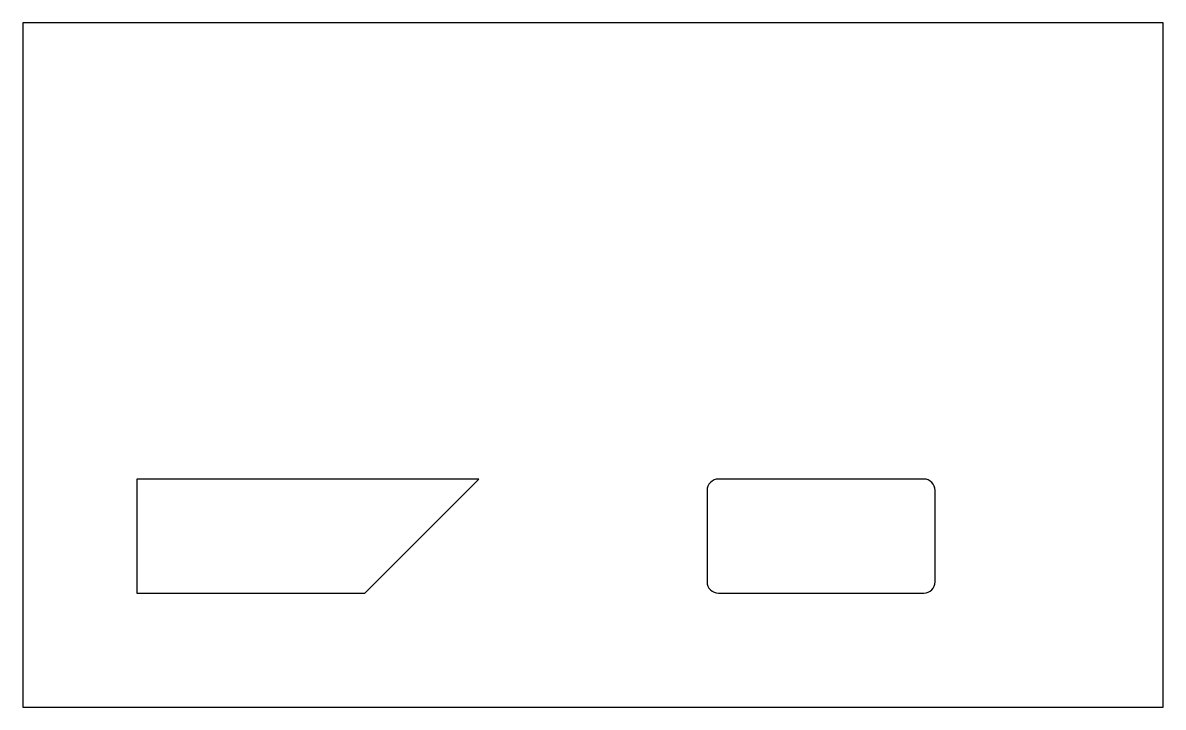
# Model space of a CAD drawing. Header units: millimetres. Extents: x 0 to 100, y 0 to 60.
import ezdxf

# ---------------------------------------------------------------- set-up
doc = ezdxf.new("R2010")
doc.units = ezdxf.units.MM

msp = doc.modelspace()

# ---------------------------------------------------------------- linework, layer by layer
for points in [[(0, 0), (100, 0), (100, 60), (0, 60)], [(10, 10), (30, 10), (40, 20), (10, 20)]]:
    msp.add_lwpolyline(points, close=True)
msp.add_lwpolyline([(61, 10), (79, 10, 0.41421), (80, 11), (80, 19, 0.41421), (79, 20), (61, 20, 0.41421), (60, 19), (60, 11, 0.41421)], format="xyb", close=True)

doc.saveas('drawing.dxf')
